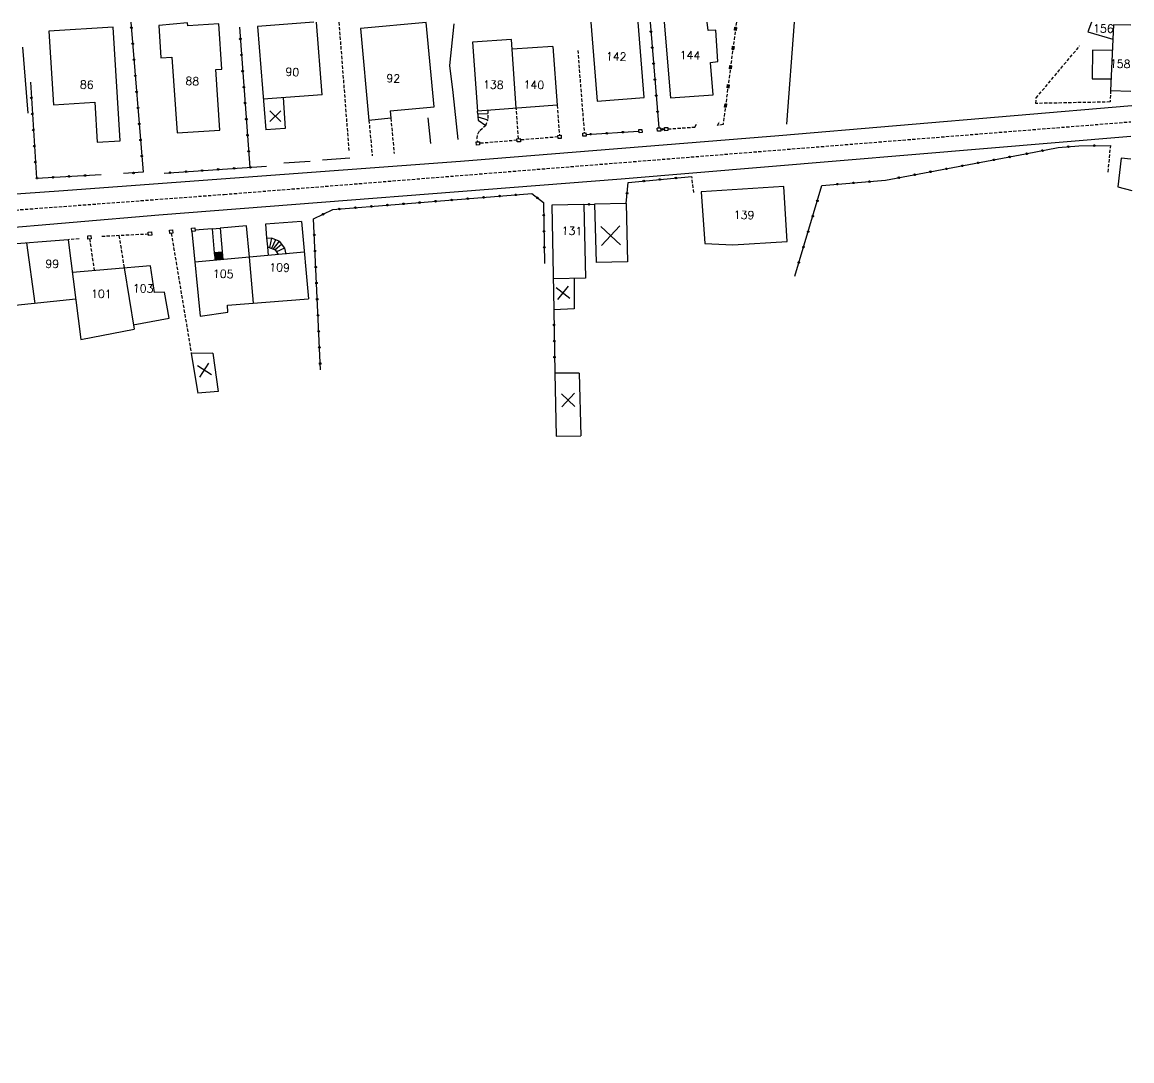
# Model space of a CAD drawing. Header units: millimetres. Extents: x 114000 to 115000, y 124000 to 125000.
# Drawn here: x 114827.7 to 115000.1, y 124838.7 to 125000 of the extents above; entities that cross this region are included whole.
import ezdxf
from ezdxf.enums import TextEntityAlignment as Align

# ---------------------------------------------------------------- set-up
doc = ezdxf.new("R2010")
doc.units = ezdxf.units.MM
doc.linetypes.add('DASHED', pattern=[0.75, 0.5, -0.25])
for name, color, linetype in [('W0001', 6, 'DASHED'), ('W0008', 7, 'CONTINUOUS'), ('W0100', 7, 'CONTINUOUS'), ('W0112', 1, 'DASHED'), ('W0310', 3, 'CONTINUOUS'), ('W0322', 7, 'CONTINUOUS'), ('W0420', 7, 'CONTINUOUS'), ('W0991', 7, 'CONTINUOUS')]:
    doc.layers.add(name, color=color, linetype=linetype)
doc.styles.get("Standard").update_dxf_attribs({"font": 'romans.shx', "width": 0.85})

msp = doc.modelspace()

# ---------------------------------------------------------------- linework, layer by layer
at = {"layer": 'W0001'}
msp.add_lwpolyline([(114661.42, 124957.27), (114667, 124958.82), (114676.89, 124961.78), (114686.98, 124962.4), (114697, 124962.79), (114713.79, 124963.83), (114760.72, 124966.58), (114795.88, 124968.76), (114819.94, 124970.33), (114859.11, 124973.26), (115000, 124984.54)], dxfattribs=at)
at = {"layer": 'W0008'}
for points in [[(115000.13, 124987.01), (114945.3, 124982.33), (114895.8, 124978.37), (114833.4, 124973.76), (114769.01, 124969.25), (114690.07, 124964.65, -0.466441), (114687.12, 124967.58), (114690.41, 125000)], [(114724.08, 124838.7, -0.055844), (114724.08, 124838.7), (114689.47, 124892.01, -0.178188), (114682.64, 124925), (114685.98, 124957.89, -0.278462), (114687.58, 124959.8), (114798.11, 124966.14), (114822.28, 124967.8), (114848.92, 124970.07), (114920.78, 124975.68), (115000, 124982.29)]]:
    msp.add_lwpolyline(points, format="xyb", dxfattribs=at)
msp.add_lwpolyline([(114947.66, 125000), (114946.49, 124984.16)], dxfattribs=at)
at = {"layer": 'W0100'}
for points in [[(114873.05, 125000), (114864.28, 124999.34)], [(114874.34, 124988.74), (114873.47, 125000)], [(114916.08, 125000), (114917.04, 124987.74)], [(114924.34, 124988.33), (114923.42, 125000)], [(114927.48, 125000), (114928.43, 124988.24)], [(114934.28, 124998.71), (114934.15, 125000)], [(114993.85, 125000), (114993.28, 124998.51)], [(114841.85, 124999.23), (114831.86, 124998.6)], [(114831.86, 124998.6), (114832.58, 124987.17)], [(114842.96, 124981.57), (114841.85, 124999.23)], [(114853.42, 124999.88), (114848.93, 124999.51)], [(114848.93, 124999.51), (114849.28, 124994.46)], [(114853.47, 124999.45), (114853.42, 124999.88)], [(114858.27, 124999.73), (114853.47, 124999.45)], [(114858.74, 124992.73), (114858.27, 124999.73)], [(114864.28, 124999.34), (114865.55, 124983.26)], [(114890.51, 124999.95), (114880.26, 124999.04)], [(114880.26, 124999.04), (114881.59, 124984.75)], [(114891.72, 124986.85), (114890.51, 124999.95)], [(114935.47, 124998.75), (114934.28, 124998.71)], [(114935.83, 124993.91), (114935.47, 124998.75)], [(114993.28, 124998.51), (114997.2, 124997.34)], [(114997.3, 124999.61), (114996.84, 124989.4)], [(115000, 124999.55), (114997.3, 124999.61)], [(114903.72, 124997.33), (114897.67, 124996.9)], [(114897.67, 124996.9), (114898.45, 124986.2)], [(114904.49, 124986.64), (114903.72, 124997.33)], [(114910.17, 124996.24), (114903.83, 124995.82)], [(114910.17, 124996.24), (114910.85, 124987.11)], [(114994.04, 124995.67), (114993.99, 124991.23)], [(114997.12, 124995.63), (114994.04, 124995.67)], [(114849.28, 124994.46), (114850.98, 124994.55)], [(114850.98, 124994.55), (114851.8, 124982.8)], [(114934.68, 124993.76), (114935.83, 124993.91)], [(114935.06, 124988.7), (114934.68, 124993.76)], [(114857.79, 124992.65), (114858.74, 124992.73)], [(114858.41, 124983.23), (114857.79, 124992.65)], [(114993.99, 124991.23), (114996.92, 124991.18)], [(114874.34, 124988.74), (114865.17, 124988.06)], [(114868.24, 124988.29), (114868.57, 124983.47)], [(114917.04, 124987.74), (114924.34, 124988.33)], [(114928.43, 124988.24), (114935.06, 124988.7)], [(114996.84, 124989.4), (115000, 124989.31)], [(114832.58, 124987.17), (114838.98, 124987.56)], [(114838.98, 124987.56), (114839.35, 124981.35)], [(114884.9, 124986.23), (114891.72, 124986.85)], [(114884.9, 124986.23), (114885, 124985.09)], [(114910.85, 124987.11), (114898.45, 124986.2)], [(114885, 124985.09), (114881.59, 124984.75)], [(114851.8, 124982.8), (114858.41, 124983.23)], [(114868.57, 124983.47), (114865.55, 124983.26)], [(114839.35, 124981.35), (114842.96, 124981.57)], [(114998.46, 124978.87), (114997.95, 124974.42)], [(115000, 124978.74), (114998.46, 124978.87)], [(114946.05, 124974.51), (114933.21, 124973.67)], [(114946.6, 124965.93), (114946.05, 124974.51)], [(114997.95, 124974.42), (115000.13, 124973.84)], [(114933.21, 124973.67), (114933.77, 124965.62)], [(114914.99, 124971.7), (114909.99, 124971.61)], [(114909.99, 124971.61), (114910.3, 124955.34)], [(114914.99, 124971.7), (114915.24, 124960.24)], [(114921.55, 124971.82), (114916.64, 124971.73)], [(114916.64, 124971.73), (114916.9, 124962.68)], [(114921.55, 124971.82), (114921.76, 124962.77)], [(114871.13, 124969.03), (114865.51, 124968.62)], [(114871.13, 124969.03), (114872.18, 124957.04)], [(114854.07, 124967.52), (114855.37, 124954.33)], [(114857.23, 124967.92), (114854.55, 124967.7)], [(114857.23, 124967.92), (114858.47, 124968.03)], [(114857.23, 124967.92), (114857.56, 124964.17)], [(114862.58, 124968.38), (114858.47, 124968.03)], [(114858.47, 124968.03), (114858.91, 124963.13)], [(114863.01, 124963.5), (114862.58, 124968.38)], [(114865.51, 124968.62), (114865.69, 124966.5)], [(114834.88, 124966.22), (114824.1, 124965.39)], [(114828.38, 124965.72), (114829.69, 124956.33)], [(114834.88, 124966.22), (114836.82, 124950.72)], [(114865.69, 124966.5), (114866.43, 124966.46)], [(114865.69, 124966.5), (114865.82, 124965.11)], [(114866.43, 124966.46), (114866.12, 124965)], [(114867.63, 124965.99), (114866.43, 124966.46)], [(114867.06, 124966.22), (114866.46, 124964.87)], [(114867.63, 124965.99), (114866.69, 124964.78)], [(114867.63, 124965.99), (114868.45, 124964.9)], [(114933.77, 124965.62), (114938.12, 124965.4)], [(114938.12, 124965.4), (114946.6, 124965.93)], [(114871.55, 124964.26), (114854.52, 124962.74)], [(114858.81, 124964.26), (114857.56, 124964.17)], [(114858.81, 124964.17), (114857.57, 124964.08)], [(114858.82, 124964.07), (114857.57, 124963.98)], [(114858.83, 124963.97), (114857.58, 124963.88)], [(114858.84, 124963.85), (114857.59, 124963.76)], [(114865.82, 124965.11), (114867.03, 124964.65)], [(114865.82, 124965.11), (114865.94, 124963.76)], [(114868.03, 124965.46), (114867.03, 124964.65)], [(114867.03, 124964.65), (114867.51, 124963.9)], [(114868.45, 124964.9), (114867.22, 124964.35)], [(114868.45, 124964.9), (114868.66, 124964)], [(114847.66, 124962.18), (114835.52, 124961.15)], [(114848.27, 124958.02), (114847.66, 124962.18)], [(114858.85, 124963.74), (114857.6, 124963.65)], [(114858.86, 124963.66), (114857.61, 124963.57)], [(114858.87, 124963.57), (114857.62, 124963.48)], [(114858.88, 124963.46), (114857.63, 124963.37)], [(114858.88, 124963.36), (114857.64, 124963.27)], [(114858.89, 124963.28), (114857.64, 124963.19)], [(114858.9, 124963.18), (114857.65, 124963.09)], [(114863.65, 124956.36), (114863.01, 124963.5)], [(114921.76, 124962.77), (114916.9, 124962.68)], [(114843.56, 124961.83), (114845.09, 124952.34)], [(114915.24, 124960.24), (114910.21, 124960.12)], [(114913.49, 124960.2), (114913.49, 124955.49)], [(114836.04, 124957.01), (114825.65, 124955.89)], [(114849.83, 124958.09), (114848.27, 124958.02)], [(114850.53, 124954.03), (114849.83, 124958.09)], [(114859.59, 124956.03), (114872.18, 124957.04)], [(114859.65, 124954.97), (114859.59, 124956.03)], [(114913.49, 124955.49), (114910.3, 124955.34)], [(114844.98, 124953.02), (114850.53, 124954.03)], [(114855.37, 124954.33), (114859.65, 124954.97)], [(114836.82, 124950.72), (114845.09, 124952.34)], [(114857.35, 124948.6), (114853.99, 124948.54)], [(114853.99, 124948.54), (114855.01, 124942.37)], [(114857.35, 124948.6), (114858.19, 124942.63)], [(114914.27, 124945.49), (114910.48, 124945.48)], [(114910.48, 124945.48), (114910.66, 124935.73)], [(114914.27, 124945.49), (114914.5, 124935.78)], [(114858.19, 124942.63), (114855.01, 124942.37)], [(114910.66, 124935.73), (114914.5, 124935.78)]]:
    msp.add_lwpolyline(points, dxfattribs=at)
at = {"layer": 'W0112'}
for p, q in [((114938.39, 124998.74), (114938.46, 124999.23)), ((114938.64, 124998.7), (114938.39, 124998.74)), ((114938.46, 124999.23), (114938.71, 124999.2)), ((114938.71, 124999.2), (114938.64, 124998.7)), ((114938.01, 124995.76), (114938.07, 124996.26)), ((114938.26, 124995.73), (114938.01, 124995.76)), ((114938.07, 124996.26), (114938.32, 124996.22)), ((114938.32, 124996.22), (114938.26, 124995.73)), ((114937.62, 124992.78), (114937.69, 124993.28)), ((114937.69, 124993.28), (114937.94, 124993.25)), ((114937.94, 124993.25), (114937.87, 124992.75)), ((114937.87, 124992.75), (114937.62, 124992.78)), ((114937.24, 124989.81), (114937.3, 124990.31)), ((114937.49, 124989.78), (114937.24, 124989.81)), ((114937.3, 124990.31), (114937.55, 124990.27)), ((114937.55, 124990.27), (114937.49, 124989.78)), ((114936.85, 124986.83), (114936.92, 124987.33)), ((114937.1, 124986.8), (114936.85, 124986.83)), ((114936.92, 124987.33), (114937.16, 124987.3)), ((114937.16, 124987.3), (114937.1, 124986.8)), ((114914.81, 124982.78), (114915.3, 124982.81)), ((114914.84, 124982.28), (114914.81, 124982.78)), ((114915.3, 124982.81), (114915.34, 124982.31)), ((114923.52, 124983.33), (114924.02, 124983.36)), ((114923.56, 124982.83), (114923.52, 124983.33)), ((114924.05, 124982.86), (114923.56, 124982.83)), ((114924.02, 124983.36), (114924.05, 124982.86)), ((114926.4, 124983.57), (114926.9, 124983.6)), ((114926.43, 124983.07), (114926.4, 124983.57)), ((114926.93, 124983.1), (114926.43, 124983.07)), ((114926.9, 124983.6), (114926.93, 124983.1)), ((114927.52, 124983.64), (114928.02, 124983.67)), ((114927.55, 124983.14), (114927.52, 124983.64)), ((114928.05, 124983.18), (114927.55, 124983.14)), ((114928.02, 124983.67), (114928.05, 124983.18)), ((114898.26, 124981.4), (114898.76, 124981.43)), ((114898.29, 124980.9), (114898.26, 124981.4)), ((114898.76, 124981.43), (114898.79, 124980.93)), ((114904.59, 124981.91), (114905.09, 124981.94)), ((114904.62, 124981.41), (114904.59, 124981.91)), ((114905.12, 124981.44), (114904.62, 124981.41)), ((114905.09, 124981.94), (114905.12, 124981.44)), ((114910.94, 124982.43), (114911.44, 124982.46)), ((114910.98, 124981.93), (114910.94, 124982.43)), ((114911.48, 124981.96), (114910.98, 124981.93)), ((114911.44, 124982.46), (114911.48, 124981.96)), ((114915.34, 124982.31), (114914.84, 124982.28)), ((114898.79, 124980.93), (114898.29, 124980.9)), ((114847.3, 124967.39), (114847.8, 124967.43)), ((114847.34, 124966.9), (114847.3, 124967.39)), ((114847.8, 124967.43), (114847.84, 124966.94)), ((114850.59, 124967.69), (114851.09, 124967.73)), ((114850.63, 124967.19), (114850.59, 124967.69)), ((114851.13, 124967.23), (114850.63, 124967.19)), ((114851.09, 124967.73), (114851.13, 124967.23)), ((114854.03, 124968.01), (114854.53, 124968.05)), ((114854.07, 124967.52), (114854.03, 124968.01)), ((114854.57, 124967.56), (114854.07, 124967.52)), ((114854.53, 124968.05), (114854.57, 124967.56)), ((114837.89, 124966.83), (114838.39, 124966.87)), ((114837.93, 124966.33), (114837.89, 124966.83)), ((114838.43, 124966.37), (114837.93, 124966.33)), ((114838.39, 124966.87), (114838.43, 124966.37)), ((114847.84, 124966.94), (114847.34, 124966.9))]:
    msp.add_line(p, q, dxfattribs=at)
for points in [[(114876.92, 125000), (114878.47, 124980.03)], [(114938.68, 125000), (114936.62, 124984.09)], [(114914.04, 124995.62), (114915.05, 124982.79)], [(114985.26, 124988.23), (114992.02, 124996.31)], [(114985.23, 124987.38), (114985.26, 124988.23)], [(114996.84, 124989.4), (114996.76, 124987.61)], [(114898.49, 124985.72), (114898.45, 124986.2)], [(114900.09, 124986.32), (114900.06, 124984.83)], [(114904.83, 124981.92), (114904.49, 124986.64)], [(114910.85, 124987.11), (114911.19, 124982.45)], [(114996.76, 124987.61), (114985.23, 124987.38)], [(114881.59, 124984.75), (114882.1, 124979.26)], [(114885, 124985.09), (114885.5, 124979.62)], [(114898.49, 124985.72), (114898.52, 124985.3), (114898.56, 124984.77)], [(114899.78, 124983.96), (114900.06, 124984.83)], [(114936.62, 124984.09), (114935.77, 124983.97), (114936.13, 124984.65)], [(114899.78, 124983.96), (114898.74, 124983.06)], [(114928.04, 124983.43), (114932.25, 124983.71)], [(114932.25, 124983.71), (114932.61, 124984.39)], [(114904.61, 124981.66), (114898.77, 124981.18)], [(114910.96, 124982.18), (114905.1, 124981.7)], [(114996.45, 124976.72), (114996.85, 124980.86)], [(114932.06, 124973.53), (114931.78, 124976.04)], [(114836.56, 124966.35), (114834.88, 124966.22)], [(114838.18, 124966.35), (114838.89, 124961.44)], [(114847.33, 124967.08), (114839.99, 124966.71)], [(114842.75, 124966.85), (114843.56, 124961.83)], [(114850.88, 124967.21), (114853.99, 124948.54)], [(114857.56, 124964.17), (114857.66, 124963.02)]]:
    msp.add_lwpolyline(points, dxfattribs=at)
msp.add_lwpolyline([(114898.74, 124983.06, 0.286729), (114898.51, 124981.42, 0.286729)], format="xyb", dxfattribs=at)
at = {"layer": 'W0310'}
for points in [[(114894.76, 124999.75), (114894.13, 124993.27), (114894.65, 124989.09), (114895.43, 124981.78)], [(114827.74, 124996.13), (114828.61, 124985.88)], [(114890.73, 124985.17), (114891.17, 124981.17)], [(114872.45, 124978.38), (114868.35, 124978.12)], [(114878.63, 124978.91), (114874.36, 124978.56)]]:
    msp.add_lwpolyline(points, dxfattribs=at)
at = {"layer": 'W0322'}
for points in [[(114844.62, 125000), (114846.5, 124976.72)], [(114925.28, 125000), (114926.65, 124983.59)], [(114861.46, 124999.24), (114863.09, 124977.46)], [(114828.98, 124990.69), (114829.92, 124975.77)], [(114915.32, 124982.56), (114923.54, 124983.08)], [(114926.91, 124983.35), (114927.54, 124983.39)], [(114961.85, 124975.45), (114983.61, 124979.55)], [(114983.61, 124979.55), (114988.71, 124980.54)], [(114988.71, 124980.54), (114991.89, 124980.81)], [(114991.89, 124980.81), (114996.85, 124980.86)], [(114849.77, 124976.58), (114865.65, 124977.63)], [(114829.92, 124975.77), (114840, 124976.33)], [(114846.5, 124976.72), (114843.43, 124976.48)], [(114921.88, 124975.1), (114931.78, 124976.04)], [(114921.55, 124971.82), (114921.88, 124975.1)], [(114947.77, 124960.56), (114951.99, 124974.66)], [(114951.99, 124974.66), (114961.85, 124975.45)], [(114875.98, 124970.91), (114906.9, 124973.39)], [(114906.9, 124973.39), (114908.71, 124972.01)], [(114872.98, 124969.47), (114875.98, 124970.91)], [(114908.71, 124972.01), (114908.89, 124962.53)], [(114914.99, 124971.7), (114916.64, 124971.73)], [(114874.06, 124945.99), (114872.98, 124969.47)], [(114910.3, 124955.34), (114910.48, 124945.48)]]:
    msp.add_lwpolyline(points, dxfattribs=at)
for centre, major_axis, start_param, end_param in [((114844.69, 124999.15), (-0.0884, 0.0884), 2.43226, 8.715445), ((114844.69, 124999.15), (0.0532, 0.0532), 4.003056, 10.286241), ((114925.4, 124998.53), (0.0884, 0.0884), 4.010006, 10.293191), ((114925.4, 124998.53), (-0.0532, 0.0532), 2.43921, 8.722395), ((114844.89, 124996.66), (-0.0884, 0.0884), 2.43226, 8.715445), ((114844.89, 124996.66), (0.0532, 0.0532), 4.003056, 10.286241), ((114861.6, 124997.4), (-0.0884, 0.0884), 2.431096239027002, 8.714281546206589), ((114861.6, 124997.4), (0.0532, 0.0532), 4.001893, 10.285078), ((114861.78, 124994.91), (-0.0884, 0.0884), 2.431096239027002, 8.714281546206589), ((114861.78, 124994.91), (0.0532, 0.0532), 4.001893, 10.285078), ((114925.61, 124996.04), (0.0884, 0.0884), 4.010006, 10.293191), ((114925.61, 124996.04), (-0.0532, 0.0532), 2.43921, 8.722395), ((114845.09, 124994.17), (-0.0884, 0.0884), 2.43226, 8.715445), ((114845.09, 124994.17), (0.0532, 0.0532), 4.003056, 10.286241), ((114925.82, 124993.55), (0.0884, 0.0884), 4.010006, 10.293191), ((114925.82, 124993.55), (-0.0532, 0.0532), 2.43921, 8.722395), ((114845.29, 124991.67), (-0.0884, 0.0884), 2.43226, 8.715445), ((114845.29, 124991.67), (0.0532, 0.0532), 4.003056, 10.286241), ((114861.97, 124992.41), (-0.0884, 0.0884), 2.431096239027002, 8.714281546206589), ((114861.97, 124992.41), (0.0532, 0.0532), 4.001893, 10.285078), ((114862.16, 124989.92), (-0.0884, 0.0884), 2.431096239027002, 8.714281546206589), ((114862.16, 124989.92), (0.0532, 0.0532), 4.001893, 10.285078), ((114926.03, 124991.06), (0.0884, 0.0884), 4.010006, 10.293191), ((114926.03, 124991.06), (-0.0532, 0.0532), 2.43921, 8.722395), ((114829.13, 124988.25), (0.0884, 0.0884), 3.990146, 10.273331), ((114829.13, 124988.25), (-0.0532, 0.0532), 2.41935, 8.702535), ((114845.49, 124989.18), (-0.0884, 0.0884), 2.43226, 8.715445), ((114845.49, 124989.18), (0.0532, 0.0532), 4.003056, 10.286241), ((114926.23, 124988.57), (0.0884, 0.0884), 4.010006, 10.293191), ((114926.23, 124988.57), (-0.0532, 0.0532), 2.43921, 8.722395), ((114845.7, 124986.69), (-0.0884, 0.0884), 2.43226, 8.715445), ((114845.7, 124986.69), (0.0532, 0.0532), 4.003056, 10.286241), ((114862.35, 124987.43), (-0.0884, 0.0884), 2.431096239027002, 8.714281546206589), ((114862.35, 124987.43), (0.0532, 0.0532), 4.001893, 10.285078), ((114926.44, 124986.08), (0.0884, 0.0884), 4.010006, 10.293191), ((114829.29, 124985.75), (0.0884, 0.0884), 3.990146, 10.273331), ((114829.29, 124985.75), (-0.0532, 0.0532), 2.41935, 8.702535), ((114862.53, 124984.94), (-0.0884, 0.0884), 2.431096239027002, 8.714281546206589), ((114862.53, 124984.94), (0.0532, 0.0532), 4.001893, 10.285078), ((114926.44, 124986.08), (-0.0532, 0.0532), 2.43921, 8.722395), ((114829.45, 124983.26), (0.0884, 0.0884), 3.990146, 10.273331), ((114829.45, 124983.26), (-0.0532, 0.0532), 2.41935, 8.702535), ((114845.9, 124984.2), (-0.0884, 0.0884), 2.43226, 8.715445), ((114845.9, 124984.2), (0.0532, 0.0532), 4.003056, 10.286241), ((114916.05, 124982.61), (-0.0884, 0.0884), 3.989731, 10.272916), ((114918.55, 124982.76), (-0.0884, 0.0884), 3.989731, 10.272916), ((114918.55, 124982.76), (-0.0532, 0.0532), 3.989731, 10.272916), ((114921.04, 124982.92), (-0.0884, 0.0884), 3.989731, 10.272916), ((114921.04, 124982.92), (-0.0532, 0.0532), 3.989731, 10.272916), ((114927.22, 124983.37), (0.0884, 0.0884), 5.559911288964991, 11.84309659614458), ((114927.22, 124983.37), (-0.0532, 0.0532), 3.989115, 10.2723), ((114846.1, 124981.71), (-0.0884, 0.0884), 2.43226, 8.715445), ((114846.1, 124981.71), (0.0532, 0.0532), 4.003056, 10.286241), ((114862.72, 124982.44), (-0.0884, 0.0884), 2.431096239027002, 8.714281546206589), ((114862.72, 124982.44), (0.0532, 0.0532), 4.001893, 10.285078), ((114916.05, 124982.61), (-0.0532, 0.0532), 3.989731, 10.272916), ((114829.61, 124980.76), (0.0884, 0.0884), 3.990146, 10.273331), ((114829.61, 124980.76), (-0.0532, 0.0532), 2.41935, 8.702535), ((114846.3, 124979.22), (-0.0884, 0.0884), 2.43226, 8.715445), ((114846.3, 124979.22), (0.0532, 0.0532), 4.003056, 10.286241), ((114862.91, 124979.95), (-0.0884, 0.0884), 2.431096239027002, 8.714281546206589), ((114862.91, 124979.95), (0.0532, 0.0532), 4.001893, 10.285078), ((114983.8, 124979.58), (0.0884, 0.0884), 5.689978, 11.973163), ((114983.8, 124979.58), (-0.0532, 0.0532), 4.119182, 10.402367), ((114986.25, 124980.06), (0.0884, 0.0884), 5.689978, 11.973163), ((114986.25, 124980.06), (-0.0532, 0.0532), 4.119182, 10.402367), ((114990.26, 124980.67), (0.0884, 0.0884), 5.583921, 11.867106), ((114990.26, 124980.67), (-0.0532, 0.0532), 4.013124325819742, 10.29630963299933), ((114994.3, 124980.84), (0.0884, 0.0884), 5.507872, 11.791057), ((114994.3, 124980.84), (0.0532, 0.0532), 5.507872, 11.791057), ((114829.76, 124978.27), (0.0884, 0.0884), 3.990146, 10.273331), ((114829.76, 124978.27), (-0.0532, 0.0532), 2.41935, 8.702535), ((114863.16, 124977.46), (-0.0884, 0.0884), 3.992927, 10.276112), ((114973.78, 124977.7), (-0.0884, 0.0884), 4.113102, 10.396287), ((114973.78, 124977.7), (-0.0532, 0.0532), 4.113102, 10.396287), ((114976.24, 124978.16), (-0.0884, 0.0884), 4.113102, 10.396287), ((114976.24, 124978.16), (-0.0532, 0.0532), 4.113102, 10.396287), ((114978.7, 124978.62), (-0.0884, 0.0884), 4.113102, 10.396287), ((114978.7, 124978.62), (-0.0532, 0.0532), 4.113102, 10.396287), ((114981.15, 124979.08), (-0.0884, 0.0884), 4.113102, 10.396287), ((114981.15, 124979.08), (-0.0532, 0.0532), 4.113102, 10.396287), ((114830.01, 124975.78), (0.0884, 0.0884), 5.552782445244572, 11.83596775242416), ((114830.01, 124975.78), (0.0532, 0.0532), 5.552782445342466, 11.83596775252205), ((114832.51, 124975.92), (0.0884, 0.0884), 5.552782445244572, 11.83596775242416), ((114832.51, 124975.92), (0.0532, 0.0532), 5.552782445342466, 11.83596775252205), ((114835, 124976.05), (0.0884, 0.0884), 5.552782445244572, 11.83596775242416), ((114835, 124976.05), (0.0532, 0.0532), 5.552782445342466, 11.83596775252205), ((114837.5, 124976.19), (0.0884, 0.0884), 5.552782445244572, 11.83596775242416), ((114837.5, 124976.19), (0.0532, 0.0532), 5.552782445342466, 11.83596775252205), ((114845, 124976.6), (0.0884, 0.0884), 2.435469, 8.718654), ((114845, 124976.6), (0.0532, 0.0532), 2.435469, 8.718654), ((114850.68, 124976.64), (-0.0884, 0.0884), 3.992927, 10.276112), ((114850.68, 124976.64), (0.0532, 0.0532), 5.563723, 11.846908), ((114853.18, 124976.8), (-0.0884, 0.0884), 3.992927, 10.276112), ((114853.18, 124976.8), (0.0532, 0.0532), 5.563723, 11.846908), ((114855.67, 124976.97), (-0.0884, 0.0884), 3.992927, 10.276112), ((114855.67, 124976.97), (0.0532, 0.0532), 5.563723, 11.846908), ((114858.17, 124977.13), (-0.0884, 0.0884), 3.992927, 10.276112), ((114858.17, 124977.13), (0.0532, 0.0532), 5.563723, 11.846908), ((114860.66, 124977.3), (-0.0884, 0.0884), 3.992927, 10.276112), ((114860.66, 124977.3), (0.0532, 0.0532), 5.563723, 11.846908), ((114863.16, 124977.46), (0.0532, 0.0532), 5.563723, 11.846908), ((114929.29, 124975.8), (-0.0884, 0.0884), 4.022261, 10.305446), ((114929.29, 124975.8), (0.0532, 0.0532), 5.593057425932875, 11.87624273311246), ((114963.95, 124975.85), (-0.0884, 0.0884), 4.113102, 10.396287), ((114963.95, 124975.85), (-0.0532, 0.0532), 4.113102, 10.396287), ((114966.41, 124976.31), (-0.0884, 0.0884), 4.113102, 10.396287), ((114966.41, 124976.31), (-0.0532, 0.0532), 4.113102, 10.396287), ((114968.87, 124976.77), (-0.0884, 0.0884), 4.113102, 10.396287), ((114968.87, 124976.77), (-0.0532, 0.0532), 4.113102, 10.396287), ((114971.33, 124977.23), (-0.0884, 0.0884), 4.113102, 10.396287), ((114971.33, 124977.23), (-0.0532, 0.0532), 4.113102, 10.396287), ((114924.31, 124975.33), (-0.0884, 0.0884), 4.022261, 10.305446), ((114924.31, 124975.33), (0.0532, 0.0532), 5.593057425932875, 11.87624273311246), ((114926.8, 124975.57), (-0.0884, 0.0884), 4.022261, 10.305446), ((114926.8, 124975.57), (0.0532, 0.0532), 5.593057425932875, 11.87624273311246), ((114954.38, 124974.85), (-0.0884, 0.0884), 4.007191288298124, 10.29037659547771), ((114954.38, 124974.85), (-0.0532, 0.0532), 4.007191288279317, 10.2903765954589), ((114956.87, 124975.05), (-0.0884, 0.0884), 4.007191288298124, 10.29037659547771), ((114956.87, 124975.05), (-0.0532, 0.0532), 4.007191288279317, 10.2903765954589), ((114959.36, 124975.25), (-0.0884, 0.0884), 4.007191288298124, 10.29037659547771), ((114959.36, 124975.25), (-0.0532, 0.0532), 4.007191288279317, 10.2903765954589), ((114894.44, 124972.39), (0.0884, 0.0884), 5.578016, 11.861201), ((114894.44, 124972.39), (0.0532, 0.0532), 5.578016, 11.861201), ((114896.93, 124972.59), (0.0884, 0.0884), 5.578016, 11.861201), ((114896.93, 124972.59), (0.0532, 0.0532), 5.578016, 11.861201), ((114899.42, 124972.79), (0.0884, 0.0884), 5.578016, 11.861201), ((114899.42, 124972.79), (0.0532, 0.0532), 5.578016, 11.861201), ((114901.91, 124972.99), (0.0884, 0.0884), 5.578016, 11.861201), ((114901.91, 124972.99), (0.0532, 0.0532), 5.578016, 11.861201), ((114904.41, 124973.19), (0.0884, 0.0884), 5.578016, 11.861201), ((114904.41, 124973.19), (0.0532, 0.0532), 5.578016, 11.861201), ((114907.78, 124972.72), (-0.0884, 0.0884), 3.275145368896769, 9.558330676076356), ((114907.78, 124972.72), (-0.0532, 0.0532), 3.275145368849461, 9.558330676029048), ((114921.71, 124973.41), (0.0884, 0.0884), 0.6847552468332494, 6.967940554012836), ((114921.71, 124973.41), (-0.0532, 0.0532), -0.886041, 5.397144), ((114951.28, 124972.26), (-0.0884, 0.0884), -1.076648, 5.206537), ((114876.99, 124970.99), (0.0884, 0.0884), 5.578016, 11.861201), ((114876.99, 124970.99), (0.0532, 0.0532), 5.578016, 11.861201), ((114879.49, 124971.19), (0.0884, 0.0884), 5.578016, 11.861201), ((114879.49, 124971.19), (0.0532, 0.0532), 5.578016, 11.861201), ((114881.98, 124971.39), (0.0884, 0.0884), 5.578016, 11.861201), ((114881.98, 124971.39), (0.0532, 0.0532), 5.578016, 11.861201), ((114884.47, 124971.59), (0.0884, 0.0884), 5.578016, 11.861201), ((114884.47, 124971.59), (0.0532, 0.0532), 5.578016, 11.861201), ((114886.96, 124971.79), (0.0884, 0.0884), 5.578016, 11.861201), ((114886.96, 124971.79), (0.0532, 0.0532), 5.578016, 11.861201), ((114889.45, 124971.99), (0.0884, 0.0884), 5.578016, 11.861201), ((114889.45, 124971.99), (0.0532, 0.0532), 5.578016, 11.861201), ((114891.95, 124972.19), (0.0884, 0.0884), 5.578016, 11.861201), ((114891.95, 124972.19), (0.0532, 0.0532), 5.578016, 11.861201), ((114915.79, 124971.71), (0.0884, 0.0884), 5.516073, 11.799258), ((114915.79, 124971.71), (-0.0532, 0.0532), 3.945276231288527, 10.22846153846811), ((114951.28, 124972.26), (-0.0532, 0.0532), -1.076648, 5.206537), ((114874.44, 124970.17), (0.0884, 0.0884), 5.945488351782418, 12.22867365896201), ((114874.44, 124970.17), (0.0532, 0.0532), 5.945488351822065, 12.22867365900165), ((114908.74, 124970.03), (0.0884, 0.0884), 3.946124264110532, 10.22930957129012), ((114908.74, 124970.03), (0.0532, 0.0532), 3.946124264045531, 10.22930957122512), ((114950.56, 124969.87), (-0.0884, 0.0884), -1.076648, 5.206537), ((114950.56, 124969.87), (-0.0532, 0.0532), -1.076648, 5.206537), ((114908.79, 124967.53), (0.0884, 0.0884), 3.946124264110532, 10.22930957129012), ((114908.79, 124967.53), (0.0532, 0.0532), 3.946124264045531, 10.22930957122512), ((114949.84, 124967.47), (-0.0884, 0.0884), -1.076648, 5.206537), ((114949.84, 124967.47), (-0.0532, 0.0532), -1.076648, 5.206537), ((114873.1, 124966.97), (0.0884, 0.0884), 0.8312834445834105, 7.114468751762997), ((114873.1, 124966.97), (0.0532, 0.0532), 0.8312834446685651, 7.114468751848151), ((114873.21, 124964.47), (0.0884, 0.0884), 0.8312834445834105, 7.114468751762997), ((114873.21, 124964.47), (0.0532, 0.0532), 0.8312834446685651, 7.114468751848151), ((114908.84, 124965.03), (0.0884, 0.0884), 3.946124264110532, 10.22930957129012), ((114908.84, 124965.03), (0.0532, 0.0532), 3.946124264045531, 10.22930957122512), ((114949.12, 124965.08), (-0.0884, 0.0884), -1.076648, 5.206537), ((114949.12, 124965.08), (-0.0532, 0.0532), -1.076648, 5.206537), ((114873.33, 124961.98), (0.0884, 0.0884), 0.8312834445834105, 7.114468751762997), ((114873.33, 124961.98), (0.0532, 0.0532), 0.8312834446685651, 7.114468751848151), ((114948.4, 124962.68), (-0.0884, 0.0884), -1.076648, 5.206537), ((114948.4, 124962.68), (-0.0532, 0.0532), -1.076648, 5.206537), ((114873.44, 124959.48), (0.0884, 0.0884), 0.8312834445834105, 7.114468751762997), ((114873.44, 124959.48), (0.0532, 0.0532), 0.8312834446685651, 7.114468751848151), ((114873.55, 124956.98), (0.0884, 0.0884), 0.8312834445834105, 7.114468751762997), ((114873.55, 124956.98), (0.0532, 0.0532), 0.8312834446685651, 7.114468751848151), ((114873.67, 124954.48), (0.0884, 0.0884), 0.8312834445834105, 7.114468751762997), ((114873.67, 124954.48), (0.0532, 0.0532), 0.8312834446685651, 7.114468751848151), ((114873.78, 124951.99), (0.0884, 0.0884), 0.8312834445834105, 7.114468751762997), ((114873.78, 124951.99), (0.0532, 0.0532), 0.8312834446685651, 7.114468751848151), ((114910.34, 124952.98), (0.0884, 0.0884), 3.945639, 10.228824), ((114910.34, 124952.98), (0.0532, 0.0532), 3.945639, 10.228824), ((114910.39, 124950.48), (0.0884, 0.0884), 3.945639, 10.228824), ((114910.39, 124950.48), (0.0532, 0.0532), 3.945639, 10.228824), ((114873.9, 124949.49), (0.0884, 0.0884), 0.8312834445834105, 7.114468751762997), ((114873.9, 124949.49), (0.0532, 0.0532), 0.8312834446685651, 7.114468751848151), ((114874.01, 124946.99), (0.0884, 0.0884), 0.8312834445834105, 7.114468751762997), ((114874.01, 124946.99), (0.0532, 0.0532), 0.8312834446685651, 7.114468751848151), ((114910.43, 124947.98), (0.0884, 0.0884), 3.945639, 10.228824), ((114910.43, 124947.98), (0.0532, 0.0532), 3.945639, 10.228824)]:
    msp.add_ellipse(centre, major_axis=major_axis, ratio=1, start_param=start_param, end_param=end_param, dxfattribs=at)
at = {"layer": 'W0420'}
for points in [[(114900.08, 124985.77), (114898.49, 124985.72)], [(114898.52, 124985.3), (114900.06, 124984.83)], [(114898.56, 124984.77), (114899.78, 124983.96)]]:
    msp.add_lwpolyline(points, dxfattribs=at)
at = {"layer": 'W0991'}
for p, q in [((114866.21, 124984.56), (114867.88, 124986.23)), ((114866.21, 124986.23), (114867.88, 124984.56)), ((114917.64, 124968.26), (114920.68, 124965.41)), ((114917.73, 124965.32), (114920.58, 124968.36)), ((114910.71, 124958.8), (114912.79, 124957.15)), ((114910.93, 124956.94), (114912.58, 124959.02)), ((114854.95, 124946.67), (114857.12, 124945.27)), ((114855.33, 124944.89), (114856.74, 124947.06)), ((114911.51, 124942.31), (114913.6, 124940.34)), ((114911.57, 124940.29), (114913.54, 124942.37))]:
    msp.add_line(p, q, dxfattribs=at)

# ---------------------------------------------------------------- texts
for s, p in [('156', (114995.72, 124999.02)), ('142', (114920.02, 124994.68)), ('144', (114931.48, 124994.87)), ('158', (114998.32, 124993.54)), ('88', (114854.15, 124990.86)), ('90', (114869.69, 124992.27)), ('92', (114885.38, 124991.28)), ('86', (114837.75, 124990.29)), ('138', (114900.92, 124990.29)), ('140', (114907.22, 124990.29)), ('139', (114939.88, 124970.06)), ('131', (114913.14, 124967.58)), ('99', (114832.38, 124962.47)), ('109', (114867.71, 124961.9)), ('105', (114858.95, 124960.91)), ('103', (114846.51, 124958.65)), ('101', (114840.01, 124957.81))]:
    msp.add_text(s, height=1.25, rotation=358.7777, dxfattribs=at).set_placement(p, align=Align.MIDDLE)

doc.saveas('drawing.dxf')
